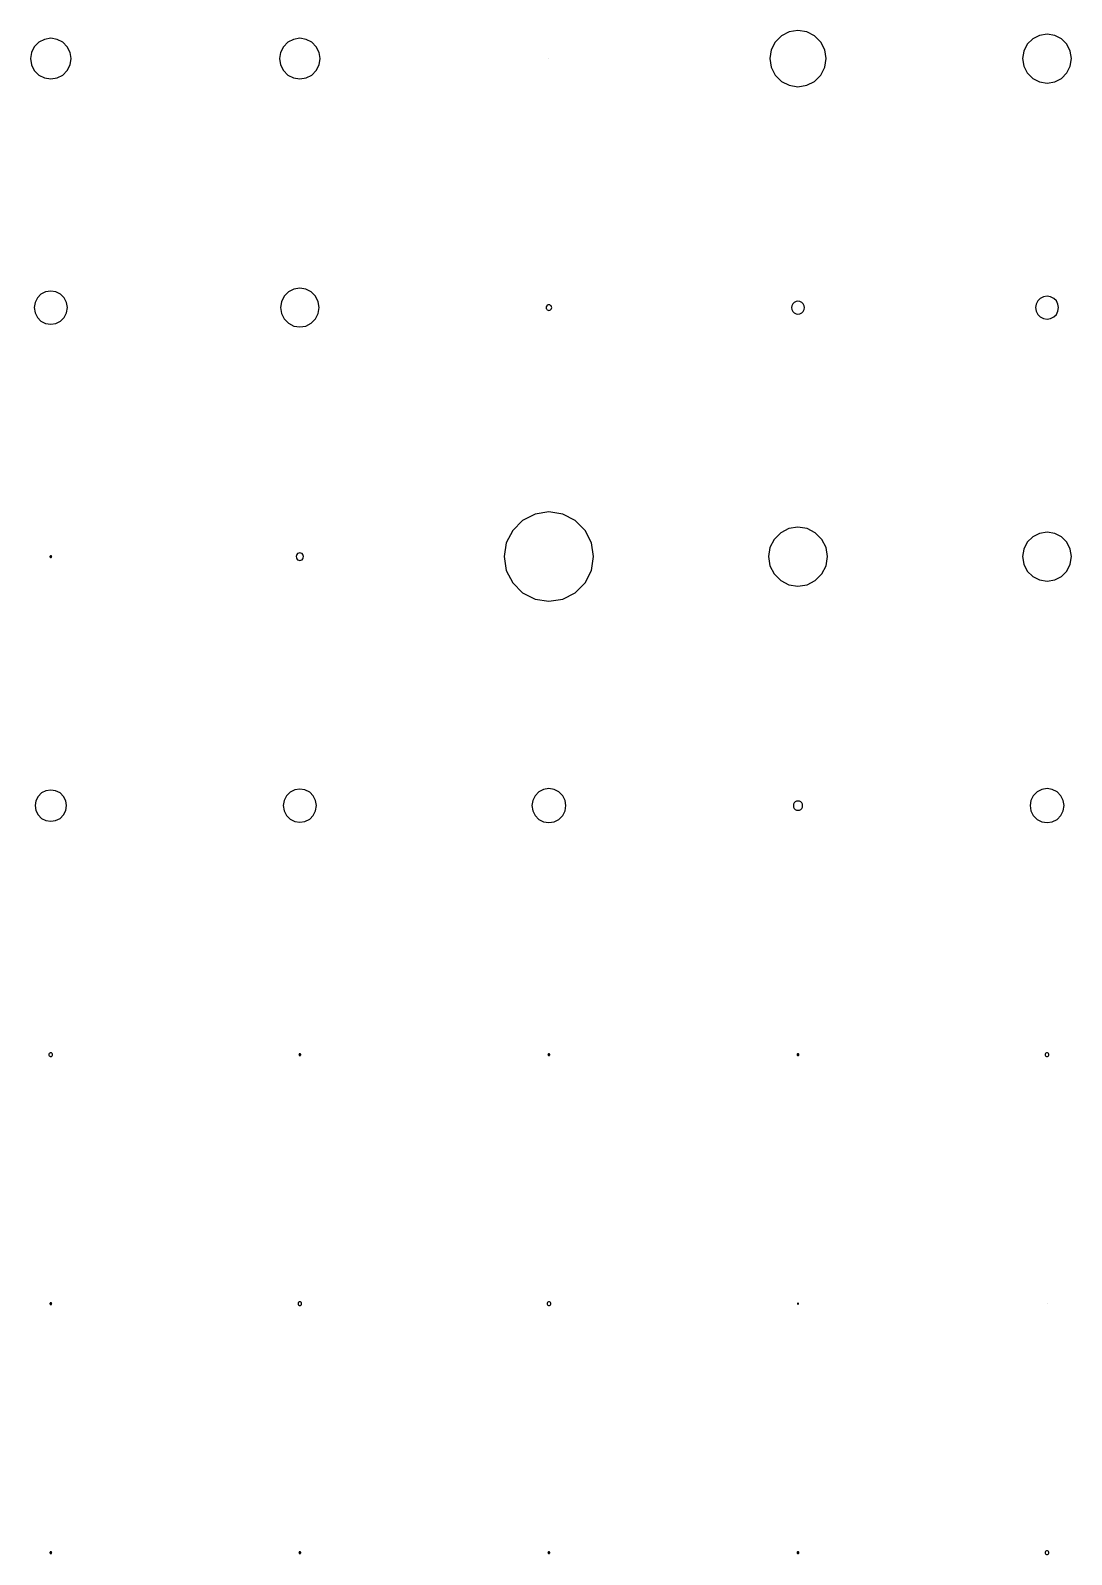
# Model space of a CAD drawing. Header units: metres. Extents: x -318 to 327, y -235 to 244.
# Drawn here: x -150.5 to -75.2, y -231.1 to -121 of the extents above; entities that cross this region are included whole.
import ezdxf

# ---------------------------------------------------------------- set-up
doc = ezdxf.new("R2010")
doc.units = ezdxf.units.M

msp = doc.modelspace()

# ---------------------------------------------------------------- linework, layer by layer
for p, q in [((-95.63, -121.07, -415.69), (-96.2, -121.35, -415.69)), ((-95, -120.97, -415.69), (-95.63, -121.07, -415.69)), ((-94.37, -121.07, -415.69), (-95, -120.97, -415.69)), ((-93.8, -121.35, -415.69), (-94.37, -121.07, -415.69)), ((-150.19, -122.14, -415.69), (-150.39, -122.55, -415.69)), ((-149.86, -121.81, -415.69), (-150.19, -122.14, -415.69)), ((-149.45, -121.61, -415.69), (-149.86, -121.81, -415.69)), ((-149, -121.53, -415.69), (-149.45, -121.61, -415.69)), ((-148.55, -121.61, -415.69), (-149, -121.53, -415.69)), ((-148.14, -121.81, -415.69), (-148.55, -121.61, -415.69)), ((-147.81, -122.14, -415.69), (-148.14, -121.81, -415.69)), ((-147.61, -122.55, -415.69), (-147.81, -122.14, -415.69)), ((-132.19, -122.14, -415.69), (-132.39, -122.55, -415.69)), ((-131.86, -121.81, -415.69), (-132.19, -122.14, -415.69)), ((-131.45, -121.61, -415.69), (-131.86, -121.81, -415.69)), ((-131, -121.53, -415.69), (-131.45, -121.61, -415.69)), ((-130.55, -121.61, -415.69), (-131, -121.53, -415.69)), ((-130.14, -121.81, -415.69), (-130.55, -121.61, -415.69)), ((-129.81, -122.14, -415.69), (-130.14, -121.81, -415.69)), ((-129.61, -122.55, -415.69), (-129.81, -122.14, -415.69)), ((-96.65, -121.8, -415.69), (-96.93, -122.37, -415.69)), ((-96.2, -121.35, -415.69), (-96.65, -121.8, -415.69)), ((-93.35, -121.8, -415.69), (-93.8, -121.35, -415.69)), ((-93.07, -122.37, -415.69), (-93.35, -121.8, -415.69)), ((-78.43, -121.96, -415.69), (-78.68, -122.45, -415.69)), ((-78.04, -121.57, -415.69), (-78.43, -121.96, -415.69)), ((-77.55, -121.32, -415.69), (-78.04, -121.57, -415.69)), ((-77, -121.23, -415.69), (-77.55, -121.32, -415.69)), ((-76.45, -121.32, -415.69), (-77, -121.23, -415.69)), ((-75.96, -121.57, -415.69), (-76.45, -121.32, -415.69)), ((-75.57, -121.96, -415.69), (-75.96, -121.57, -415.69)), ((-75.32, -122.45, -415.69), (-75.57, -121.96, -415.69)), ((-150.39, -122.55, -415.69), (-150.47, -123, -415.69)), ((-150.47, -123, -415.69), (-150.39, -123.45, -415.69)), ((-147.53, -123, -415.69), (-147.61, -122.55, -415.69)), ((-147.61, -123.45, -415.69), (-147.53, -123, -415.69)), ((-132.39, -122.55, -415.69), (-132.47, -123, -415.69)), ((-132.47, -123, -415.69), (-132.39, -123.45, -415.69)), ((-129.53, -123, -415.69), (-129.61, -122.55, -415.69)), ((-129.61, -123.45, -415.69), (-129.53, -123, -415.69)), ((-113, -123, -415.69), (-113, -123, -415.69)), ((-113, -123, -415.69), (-113, -123, -415.69)), ((-113, -123, -415.69), (-113, -123, -415.69)), ((-113, -123, -415.69), (-113, -123, -415.69)), ((-113, -123, -415.69), (-113, -123, -415.69)), ((-113, -123, -415.69), (-113, -123, -415.69)), ((-113, -123, -415.69), (-113, -123, -415.69)), ((-113, -123, -415.69), (-113, -123, -415.69)), ((-113, -123, -415.69), (-113, -123, -415.69)), ((-113, -123, -415.69), (-113, -123, -415.69)), ((-113, -123, -415.69), (-113, -123, -415.69)), ((-113, -123, -415.69), (-113, -123, -415.69)), ((-113, -123, -415.69), (-113, -123, -415.69)), ((-113, -123, -415.69), (-113, -123, -415.69)), ((-113, -123, -415.69), (-113, -123, -415.69)), ((-113, -123, -415.69), (-113, -123, -415.69)), ((-113, -123, -415.69), (-113, -123, -415.69)), ((-113, -123, -415.69), (-113, -123, -415.69)), ((-113, -123, -415.69), (-113, -123, -415.69)), ((-113, -123, -415.69), (-113, -123, -415.69)), ((-96.93, -122.37, -415.69), (-97.03, -123, -415.69)), ((-97.03, -123, -415.69), (-96.93, -123.63, -415.69)), ((-92.97, -123, -415.69), (-93.07, -122.37, -415.69)), ((-93.07, -123.63, -415.69), (-92.97, -123, -415.69)), ((-78.68, -122.45, -415.69), (-78.77, -123, -415.69)), ((-78.77, -123, -415.69), (-78.68, -123.55, -415.69)), ((-75.23, -123, -415.69), (-75.32, -122.45, -415.69)), ((-75.32, -123.55, -415.69), (-75.23, -123, -415.69)), ((-150.39, -123.45, -415.69), (-150.19, -123.86, -415.69)), ((-150.19, -123.86, -415.69), (-149.86, -124.19, -415.69)), ((-149.86, -124.19, -415.69), (-149.45, -124.39, -415.69)), ((-149.45, -124.39, -415.69), (-149, -124.47, -415.69)), ((-149, -124.47, -415.69), (-148.55, -124.39, -415.69)), ((-148.55, -124.39, -415.69), (-148.14, -124.19, -415.69)), ((-148.14, -124.19, -415.69), (-147.81, -123.86, -415.69)), ((-147.81, -123.86, -415.69), (-147.61, -123.45, -415.69)), ((-132.39, -123.45, -415.69), (-132.19, -123.86, -415.69)), ((-132.19, -123.86, -415.69), (-131.86, -124.19, -415.69)), ((-131.86, -124.19, -415.69), (-131.45, -124.39, -415.69)), ((-131.45, -124.39, -415.69), (-131, -124.47, -415.69)), ((-131, -124.47, -415.69), (-130.55, -124.39, -415.69)), ((-130.55, -124.39, -415.69), (-130.14, -124.19, -415.69)), ((-130.14, -124.19, -415.69), (-129.81, -123.86, -415.69)), ((-129.81, -123.86, -415.69), (-129.61, -123.45, -415.69)), ((-96.93, -123.63, -415.69), (-96.65, -124.2, -415.69)), ((-96.65, -124.2, -415.69), (-96.2, -124.65, -415.69)), ((-93.8, -124.65, -415.69), (-93.35, -124.2, -415.69)), ((-93.35, -124.2, -415.69), (-93.07, -123.63, -415.69)), ((-78.68, -123.55, -415.69), (-78.43, -124.04, -415.69)), ((-78.43, -124.04, -415.69), (-78.04, -124.43, -415.69)), ((-78.04, -124.43, -415.69), (-77.55, -124.68, -415.69)), ((-76.45, -124.68, -415.69), (-75.96, -124.43, -415.69)), ((-75.96, -124.43, -415.69), (-75.57, -124.04, -415.69)), ((-75.57, -124.04, -415.69), (-75.32, -123.55, -415.69)), ((-96.2, -124.65, -415.69), (-95.63, -124.93, -415.69)), ((-95.63, -124.93, -415.69), (-95, -125.03, -415.69)), ((-95, -125.03, -415.69), (-94.37, -124.93, -415.69)), ((-94.37, -124.93, -415.69), (-93.8, -124.65, -415.69)), ((-77.55, -124.68, -415.69), (-77, -124.77, -415.69)), ((-77, -124.77, -415.69), (-76.45, -124.68, -415.69)), ((-149.37, -139.86, -415.69), (-149.71, -140.03, -415.69)), ((-149, -139.8, -415.69), (-149.37, -139.86, -415.69)), ((-148.63, -139.86, -415.69), (-149, -139.8, -415.69)), ((-148.29, -140.03, -415.69), (-148.63, -139.86, -415.69)), ((-131.82, -139.87, -415.69), (-132.13, -140.18, -415.69)), ((-131.43, -139.67, -415.69), (-131.82, -139.87, -415.69)), ((-131, -139.6, -415.69), (-131.43, -139.67, -415.69)), ((-130.57, -139.67, -415.69), (-131, -139.6, -415.69)), ((-130.18, -139.87, -415.69), (-130.57, -139.67, -415.69)), ((-129.87, -140.18, -415.69), (-130.18, -139.87, -415.69)), ((-150.14, -140.63, -415.69), (-150.2, -141, -415.69)), ((-150.2, -141, -415.69), (-150.14, -141.37, -415.69)), ((-149.97, -140.29, -415.69), (-150.14, -140.63, -415.69)), ((-149.71, -140.03, -415.69), (-149.97, -140.29, -415.69)), ((-148.03, -140.29, -415.69), (-148.29, -140.03, -415.69)), ((-147.86, -140.63, -415.69), (-148.03, -140.29, -415.69)), ((-147.8, -141, -415.69), (-147.86, -140.63, -415.69)), ((-147.86, -141.37, -415.69), (-147.8, -141, -415.69)), ((-132.33, -140.57, -415.69), (-132.4, -141, -415.69)), ((-132.4, -141, -415.69), (-132.33, -141.43, -415.69)), ((-132.13, -140.18, -415.69), (-132.33, -140.57, -415.69)), ((-129.67, -140.57, -415.69), (-129.87, -140.18, -415.69)), ((-129.6, -141, -415.69), (-129.67, -140.57, -415.69)), ((-129.67, -141.43, -415.69), (-129.6, -141, -415.69)), ((-113.19, -140.94, -415.69), (-113.2, -141, -415.69)), ((-113.2, -141, -415.69), (-113.19, -141.06, -415.69)), ((-113.16, -140.88, -415.69), (-113.19, -140.94, -415.69)), ((-113.12, -140.84, -415.69), (-113.16, -140.88, -415.69)), ((-113.06, -140.81, -415.69), (-113.12, -140.84, -415.69)), ((-113, -140.8, -415.69), (-113.06, -140.81, -415.69)), ((-112.94, -140.81, -415.69), (-113, -140.8, -415.69)), ((-112.88, -140.84, -415.69), (-112.94, -140.81, -415.69)), ((-112.84, -140.88, -415.69), (-112.88, -140.84, -415.69)), ((-112.81, -140.94, -415.69), (-112.84, -140.88, -415.69)), ((-112.8, -141, -415.69), (-112.81, -140.94, -415.69)), ((-112.81, -141.06, -415.69), (-112.8, -141, -415.69)), ((-95.44, -140.86, -415.69), (-95.47, -141, -415.69)), ((-95.47, -141, -415.69), (-95.44, -141.14, -415.69)), ((-95.38, -140.73, -415.69), (-95.44, -140.86, -415.69)), ((-95.27, -140.62, -415.69), (-95.38, -140.73, -415.69)), ((-95.14, -140.56, -415.69), (-95.27, -140.62, -415.69)), ((-95, -140.53, -415.69), (-95.14, -140.56, -415.69)), ((-94.86, -140.56, -415.69), (-95, -140.53, -415.69)), ((-94.73, -140.62, -415.69), (-94.86, -140.56, -415.69)), ((-94.62, -140.73, -415.69), (-94.73, -140.62, -415.69)), ((-94.56, -140.86, -415.69), (-94.62, -140.73, -415.69)), ((-94.53, -141, -415.69), (-94.56, -140.86, -415.69)), ((-94.56, -141.14, -415.69), (-94.53, -141, -415.69)), ((-77.79, -140.74, -415.69), (-77.83, -141, -415.69)), ((-77.83, -141, -415.69), (-77.79, -141.26, -415.69)), ((-77.67, -140.51, -415.69), (-77.79, -140.74, -415.69)), ((-77.49, -140.33, -415.69), (-77.67, -140.51, -415.69)), ((-77.26, -140.21, -415.69), (-77.49, -140.33, -415.69)), ((-77, -140.17, -415.69), (-77.26, -140.21, -415.69)), ((-76.74, -140.21, -415.69), (-77, -140.17, -415.69)), ((-76.51, -140.33, -415.69), (-76.74, -140.21, -415.69)), ((-76.33, -140.51, -415.69), (-76.51, -140.33, -415.69)), ((-76.21, -140.74, -415.69), (-76.33, -140.51, -415.69)), ((-76.17, -141, -415.69), (-76.21, -140.74, -415.69)), ((-76.21, -141.26, -415.69), (-76.17, -141, -415.69)), ((-150.14, -141.37, -415.69), (-149.97, -141.71, -415.69)), ((-149.97, -141.71, -415.69), (-149.71, -141.97, -415.69)), ((-149.71, -141.97, -415.69), (-149.37, -142.14, -415.69)), ((-148.63, -142.14, -415.69), (-148.29, -141.97, -415.69)), ((-148.29, -141.97, -415.69), (-148.03, -141.71, -415.69)), ((-148.03, -141.71, -415.69), (-147.86, -141.37, -415.69)), ((-132.33, -141.43, -415.69), (-132.13, -141.82, -415.69)), ((-132.13, -141.82, -415.69), (-131.82, -142.13, -415.69)), ((-130.18, -142.13, -415.69), (-129.87, -141.82, -415.69)), ((-129.87, -141.82, -415.69), (-129.67, -141.43, -415.69)), ((-113.19, -141.06, -415.69), (-113.16, -141.12, -415.69)), ((-113.16, -141.12, -415.69), (-113.12, -141.16, -415.69)), ((-113.12, -141.16, -415.69), (-113.06, -141.19, -415.69)), ((-113.06, -141.19, -415.69), (-113, -141.2, -415.69)), ((-113, -141.2, -415.69), (-112.94, -141.19, -415.69)), ((-112.94, -141.19, -415.69), (-112.88, -141.16, -415.69)), ((-112.88, -141.16, -415.69), (-112.84, -141.12, -415.69)), ((-112.84, -141.12, -415.69), (-112.81, -141.06, -415.69)), ((-95.44, -141.14, -415.69), (-95.38, -141.27, -415.69)), ((-95.38, -141.27, -415.69), (-95.27, -141.38, -415.69)), ((-95.27, -141.38, -415.69), (-95.14, -141.44, -415.69)), ((-95.14, -141.44, -415.69), (-95, -141.47, -415.69)), ((-95, -141.47, -415.69), (-94.86, -141.44, -415.69)), ((-94.86, -141.44, -415.69), (-94.73, -141.38, -415.69)), ((-94.73, -141.38, -415.69), (-94.62, -141.27, -415.69)), ((-94.62, -141.27, -415.69), (-94.56, -141.14, -415.69)), ((-77.79, -141.26, -415.69), (-77.67, -141.49, -415.69)), ((-77.67, -141.49, -415.69), (-77.49, -141.67, -415.69)), ((-77.49, -141.67, -415.69), (-77.26, -141.79, -415.69)), ((-77.26, -141.79, -415.69), (-77, -141.83, -415.69)), ((-77, -141.83, -415.69), (-76.74, -141.79, -415.69)), ((-76.74, -141.79, -415.69), (-76.51, -141.67, -415.69)), ((-76.51, -141.67, -415.69), (-76.33, -141.49, -415.69)), ((-76.33, -141.49, -415.69), (-76.21, -141.26, -415.69)), ((-149.37, -142.14, -415.69), (-149, -142.2, -415.69)), ((-149, -142.2, -415.69), (-148.63, -142.14, -415.69)), ((-131.82, -142.13, -415.69), (-131.43, -142.33, -415.69)), ((-131.43, -142.33, -415.69), (-131, -142.4, -415.69)), ((-131, -142.4, -415.69), (-130.57, -142.33, -415.69)), ((-130.57, -142.33, -415.69), (-130.18, -142.13, -415.69)), ((-114.9, -156.38, -415.69), (-115.62, -157.1, -415.69)), ((-114, -155.92, -415.69), (-114.9, -156.38, -415.69)), ((-113, -155.77, -415.69), (-114, -155.92, -415.69)), ((-112, -155.92, -415.69), (-113, -155.77, -415.69)), ((-111.1, -156.38, -415.69), (-112, -155.92, -415.69)), ((-110.38, -157.1, -415.69), (-111.1, -156.38, -415.69)), ((-115.62, -157.1, -415.69), (-116.08, -158, -415.69)), ((-109.92, -158, -415.69), (-110.38, -157.1, -415.69)), ((-96.25, -157.27, -415.69), (-96.73, -157.75, -415.69)), ((-95.66, -156.97, -415.69), (-96.25, -157.27, -415.69)), ((-95, -156.87, -415.69), (-95.66, -156.97, -415.69)), ((-94.34, -156.97, -415.69), (-95, -156.87, -415.69)), ((-93.75, -157.27, -415.69), (-94.34, -156.97, -415.69)), ((-93.27, -157.75, -415.69), (-93.75, -157.27, -415.69)), ((-77.55, -157.32, -415.69), (-78.04, -157.57, -415.69)), ((-77, -157.23, -415.69), (-77.55, -157.32, -415.69)), ((-76.45, -157.32, -415.69), (-77, -157.23, -415.69)), ((-75.96, -157.57, -415.69), (-76.45, -157.32, -415.69)), ((-116.08, -158, -415.69), (-116.23, -159, -415.69)), ((-109.77, -159, -415.69), (-109.92, -158, -415.69)), ((-97.03, -158.34, -415.69), (-97.13, -159, -415.69)), ((-96.73, -157.75, -415.69), (-97.03, -158.34, -415.69)), ((-92.97, -158.34, -415.69), (-93.27, -157.75, -415.69)), ((-92.87, -159, -415.69), (-92.97, -158.34, -415.69)), ((-78.68, -158.45, -415.69), (-78.77, -159, -415.69)), ((-78.43, -157.96, -415.69), (-78.68, -158.45, -415.69)), ((-78.04, -157.57, -415.69), (-78.43, -157.96, -415.69)), ((-75.57, -157.96, -415.69), (-75.96, -157.57, -415.69)), ((-75.32, -158.45, -415.69), (-75.57, -157.96, -415.69)), ((-75.23, -159, -415.69), (-75.32, -158.45, -415.69)), ((-149.06, -158.98, -415.69), (-149.07, -159, -415.69)), ((-149.07, -159, -415.69), (-149.06, -159.02, -415.69)), ((-149.05, -158.96, -415.69), (-149.06, -158.98, -415.69)), ((-149.06, -159.02, -415.69), (-149.05, -159.04, -415.69)), ((-149.04, -158.95, -415.69), (-149.05, -158.96, -415.69)), ((-149.05, -159.04, -415.69), (-149.04, -159.05, -415.69)), ((-149.02, -158.94, -415.69), (-149.04, -158.95, -415.69)), ((-149.04, -159.05, -415.69), (-149.02, -159.06, -415.69)), ((-149, -158.93, -415.69), (-149.02, -158.94, -415.69)), ((-149.02, -159.06, -415.69), (-149, -159.07, -415.69)), ((-148.98, -158.94, -415.69), (-149, -158.93, -415.69)), ((-149, -159.07, -415.69), (-148.98, -159.06, -415.69)), ((-148.96, -158.95, -415.69), (-148.98, -158.94, -415.69)), ((-148.98, -159.06, -415.69), (-148.96, -159.05, -415.69)), ((-148.95, -158.96, -415.69), (-148.96, -158.95, -415.69)), ((-148.96, -159.05, -415.69), (-148.95, -159.04, -415.69)), ((-148.94, -158.98, -415.69), (-148.95, -158.96, -415.69)), ((-148.95, -159.04, -415.69), (-148.94, -159.02, -415.69)), ((-148.93, -159, -415.69), (-148.94, -158.98, -415.69)), ((-148.94, -159.02, -415.69), (-148.93, -159, -415.69)), ((-131.25, -158.92, -415.69), (-131.27, -159, -415.69)), ((-131.27, -159, -415.69), (-131.25, -159.08, -415.69)), ((-131.22, -158.84, -415.69), (-131.25, -158.92, -415.69)), ((-131.25, -159.08, -415.69), (-131.22, -159.16, -415.69)), ((-131.16, -158.78, -415.69), (-131.22, -158.84, -415.69)), ((-131.22, -159.16, -415.69), (-131.16, -159.22, -415.69)), ((-131.08, -158.75, -415.69), (-131.16, -158.78, -415.69)), ((-131.16, -159.22, -415.69), (-131.08, -159.25, -415.69)), ((-131, -158.73, -415.69), (-131.08, -158.75, -415.69)), ((-131.08, -159.25, -415.69), (-131, -159.27, -415.69)), ((-130.92, -158.75, -415.69), (-131, -158.73, -415.69)), ((-131, -159.27, -415.69), (-130.92, -159.25, -415.69)), ((-130.84, -158.78, -415.69), (-130.92, -158.75, -415.69)), ((-130.92, -159.25, -415.69), (-130.84, -159.22, -415.69)), ((-130.78, -158.84, -415.69), (-130.84, -158.78, -415.69)), ((-130.84, -159.22, -415.69), (-130.78, -159.16, -415.69)), ((-130.75, -158.92, -415.69), (-130.78, -158.84, -415.69)), ((-130.78, -159.16, -415.69), (-130.75, -159.08, -415.69)), ((-130.73, -159, -415.69), (-130.75, -158.92, -415.69)), ((-130.75, -159.08, -415.69), (-130.73, -159, -415.69)), ((-116.23, -159, -415.69), (-116.08, -160, -415.69)), ((-109.92, -160, -415.69), (-109.77, -159, -415.69)), ((-97.13, -159, -415.69), (-97.03, -159.66, -415.69)), ((-97.03, -159.66, -415.69), (-96.73, -160.25, -415.69)), ((-93.27, -160.25, -415.69), (-92.97, -159.66, -415.69)), ((-92.97, -159.66, -415.69), (-92.87, -159, -415.69)), ((-78.77, -159, -415.69), (-78.68, -159.55, -415.69)), ((-78.68, -159.55, -415.69), (-78.43, -160.04, -415.69)), ((-75.57, -160.04, -415.69), (-75.32, -159.55, -415.69)), ((-75.32, -159.55, -415.69), (-75.23, -159, -415.69)), ((-116.08, -160, -415.69), (-115.62, -160.9, -415.69)), ((-110.38, -160.9, -415.69), (-109.92, -160, -415.69)), ((-96.73, -160.25, -415.69), (-96.25, -160.73, -415.69)), ((-96.25, -160.73, -415.69), (-95.66, -161.03, -415.69)), ((-94.34, -161.03, -415.69), (-93.75, -160.73, -415.69)), ((-93.75, -160.73, -415.69), (-93.27, -160.25, -415.69)), ((-78.43, -160.04, -415.69), (-78.04, -160.43, -415.69)), ((-78.04, -160.43, -415.69), (-77.55, -160.68, -415.69)), ((-77.55, -160.68, -415.69), (-77, -160.77, -415.69)), ((-77, -160.77, -415.69), (-76.45, -160.68, -415.69)), ((-76.45, -160.68, -415.69), (-75.96, -160.43, -415.69)), ((-75.96, -160.43, -415.69), (-75.57, -160.04, -415.69)), ((-115.62, -160.9, -415.69), (-114.9, -161.62, -415.69)), ((-114.9, -161.62, -415.69), (-114, -162.08, -415.69)), ((-112, -162.08, -415.69), (-111.1, -161.62, -415.69)), ((-111.1, -161.62, -415.69), (-110.38, -160.9, -415.69)), ((-95.66, -161.03, -415.69), (-95, -161.13, -415.69)), ((-95, -161.13, -415.69), (-94.34, -161.03, -415.69)), ((-114, -162.08, -415.69), (-113, -162.23, -415.69)), ((-113, -162.23, -415.69), (-112, -162.08, -415.69)), ((-149.67, -176.08, -415.69), (-149.92, -176.33, -415.69)), ((-149.35, -175.92, -415.69), (-149.67, -176.08, -415.69)), ((-149, -175.87, -415.69), (-149.35, -175.92, -415.69)), ((-148.65, -175.92, -415.69), (-149, -175.87, -415.69)), ((-148.33, -176.08, -415.69), (-148.65, -175.92, -415.69)), ((-148.08, -176.33, -415.69), (-148.33, -176.08, -415.69)), ((-131.71, -176.03, -415.69), (-131.97, -176.29, -415.69)), ((-131.37, -175.86, -415.69), (-131.71, -176.03, -415.69)), ((-131, -175.8, -415.69), (-131.37, -175.86, -415.69)), ((-130.63, -175.86, -415.69), (-131, -175.8, -415.69)), ((-130.29, -176.03, -415.69), (-130.63, -175.86, -415.69)), ((-130.03, -176.29, -415.69), (-130.29, -176.03, -415.69)), ((-113.72, -176, -415.69), (-114, -176.28, -415.69)), ((-113.38, -175.83, -415.69), (-113.72, -176, -415.69)), ((-113, -175.77, -415.69), (-113.38, -175.83, -415.69)), ((-112.62, -175.83, -415.69), (-113, -175.77, -415.69)), ((-112.28, -176, -415.69), (-112.62, -175.83, -415.69)), ((-112, -176.28, -415.69), (-112.28, -176, -415.69)), ((-77.72, -176, -415.69), (-78, -176.28, -415.69)), ((-77.38, -175.83, -415.69), (-77.72, -176, -415.69)), ((-77, -175.77, -415.69), (-77.38, -175.83, -415.69)), ((-76.62, -175.83, -415.69), (-77, -175.77, -415.69)), ((-76.28, -176, -415.69), (-76.62, -175.83, -415.69)), ((-76, -176.28, -415.69), (-76.28, -176, -415.69)), ((-150.08, -176.65, -415.69), (-150.13, -177, -415.69)), ((-150.13, -177, -415.69), (-150.08, -177.35, -415.69)), ((-149.92, -176.33, -415.69), (-150.08, -176.65, -415.69)), ((-150.08, -177.35, -415.69), (-149.92, -177.67, -415.69)), ((-147.92, -176.65, -415.69), (-148.08, -176.33, -415.69)), ((-148.08, -177.67, -415.69), (-147.92, -177.35, -415.69)), ((-147.87, -177, -415.69), (-147.92, -176.65, -415.69)), ((-147.92, -177.35, -415.69), (-147.87, -177, -415.69)), ((-132.14, -176.63, -415.69), (-132.2, -177, -415.69)), ((-132.2, -177, -415.69), (-132.14, -177.37, -415.69)), ((-131.97, -176.29, -415.69), (-132.14, -176.63, -415.69)), ((-129.86, -176.63, -415.69), (-130.03, -176.29, -415.69)), ((-129.8, -177, -415.69), (-129.86, -176.63, -415.69)), ((-129.86, -177.37, -415.69), (-129.8, -177, -415.69)), ((-114.17, -176.62, -415.69), (-114.23, -177, -415.69)), ((-114.23, -177, -415.69), (-114.17, -177.38, -415.69)), ((-114, -176.28, -415.69), (-114.17, -176.62, -415.69)), ((-111.83, -176.62, -415.69), (-112, -176.28, -415.69)), ((-111.77, -177, -415.69), (-111.83, -176.62, -415.69)), ((-111.83, -177.38, -415.69), (-111.77, -177, -415.69)), ((-95.32, -176.9, -415.69), (-95.33, -177, -415.69)), ((-95.33, -177, -415.69), (-95.32, -177.1, -415.69)), ((-95.27, -176.8, -415.69), (-95.32, -176.9, -415.69)), ((-95.32, -177.1, -415.69), (-95.27, -177.2, -415.69)), ((-95.2, -176.73, -415.69), (-95.27, -176.8, -415.69)), ((-95.27, -177.2, -415.69), (-95.2, -177.27, -415.69)), ((-95.1, -176.68, -415.69), (-95.2, -176.73, -415.69)), ((-95.2, -177.27, -415.69), (-95.1, -177.32, -415.69)), ((-95, -176.67, -415.69), (-95.1, -176.68, -415.69)), ((-95.1, -177.32, -415.69), (-95, -177.33, -415.69)), ((-94.9, -176.68, -415.69), (-95, -176.67, -415.69)), ((-95, -177.33, -415.69), (-94.9, -177.32, -415.69)), ((-94.8, -176.73, -415.69), (-94.9, -176.68, -415.69)), ((-94.9, -177.32, -415.69), (-94.8, -177.27, -415.69)), ((-94.73, -176.8, -415.69), (-94.8, -176.73, -415.69)), ((-94.8, -177.27, -415.69), (-94.73, -177.2, -415.69)), ((-94.68, -176.9, -415.69), (-94.73, -176.8, -415.69)), ((-94.73, -177.2, -415.69), (-94.68, -177.1, -415.69)), ((-94.67, -177, -415.69), (-94.68, -176.9, -415.69)), ((-94.68, -177.1, -415.69), (-94.67, -177, -415.69)), ((-78.17, -176.62, -415.69), (-78.23, -177, -415.69)), ((-78.23, -177, -415.69), (-78.17, -177.38, -415.69)), ((-78, -176.28, -415.69), (-78.17, -176.62, -415.69)), ((-75.83, -176.62, -415.69), (-76, -176.28, -415.69)), ((-75.77, -177, -415.69), (-75.83, -176.62, -415.69)), ((-75.83, -177.38, -415.69), (-75.77, -177, -415.69)), ((-149.92, -177.67, -415.69), (-149.67, -177.92, -415.69)), ((-149.67, -177.92, -415.69), (-149.35, -178.08, -415.69)), ((-149.35, -178.08, -415.69), (-149, -178.13, -415.69)), ((-149, -178.13, -415.69), (-148.65, -178.08, -415.69)), ((-148.65, -178.08, -415.69), (-148.33, -177.92, -415.69)), ((-148.33, -177.92, -415.69), (-148.08, -177.67, -415.69)), ((-132.14, -177.37, -415.69), (-131.97, -177.71, -415.69)), ((-131.97, -177.71, -415.69), (-131.71, -177.97, -415.69)), ((-131.71, -177.97, -415.69), (-131.37, -178.14, -415.69)), ((-131.37, -178.14, -415.69), (-131, -178.2, -415.69)), ((-131, -178.2, -415.69), (-130.63, -178.14, -415.69)), ((-130.63, -178.14, -415.69), (-130.29, -177.97, -415.69)), ((-130.29, -177.97, -415.69), (-130.03, -177.71, -415.69)), ((-130.03, -177.71, -415.69), (-129.86, -177.37, -415.69)), ((-114.17, -177.38, -415.69), (-114, -177.72, -415.69)), ((-114, -177.72, -415.69), (-113.72, -178, -415.69)), ((-113.72, -178, -415.69), (-113.38, -178.17, -415.69)), ((-113.38, -178.17, -415.69), (-113, -178.23, -415.69)), ((-113, -178.23, -415.69), (-112.62, -178.17, -415.69)), ((-112.62, -178.17, -415.69), (-112.28, -178, -415.69)), ((-112.28, -178, -415.69), (-112, -177.72, -415.69)), ((-112, -177.72, -415.69), (-111.83, -177.38, -415.69)), ((-78.17, -177.38, -415.69), (-78, -177.72, -415.69)), ((-78, -177.72, -415.69), (-77.72, -178, -415.69)), ((-77.72, -178, -415.69), (-77.38, -178.17, -415.69)), ((-77.38, -178.17, -415.69), (-77, -178.23, -415.69)), ((-77, -178.23, -415.69), (-76.62, -178.17, -415.69)), ((-76.62, -178.17, -415.69), (-76.28, -178, -415.69)), ((-76.28, -178, -415.69), (-76, -177.72, -415.69)), ((-76, -177.72, -415.69), (-75.83, -177.38, -415.69)), ((-149.11, -194.92, -415.69), (-149.13, -194.96, -415.69)), ((-149.13, -194.96, -415.69), (-149.13, -195, -415.69)), ((-149.08, -194.89, -415.69), (-149.11, -194.92, -415.69)), ((-149.04, -194.87, -415.69), (-149.08, -194.89, -415.69)), ((-149, -194.87, -415.69), (-149.04, -194.87, -415.69)), ((-148.96, -194.87, -415.69), (-149, -194.87, -415.69)), ((-148.92, -194.89, -415.69), (-148.96, -194.87, -415.69)), ((-148.89, -194.92, -415.69), (-148.92, -194.89, -415.69)), ((-148.87, -194.96, -415.69), (-148.89, -194.92, -415.69)), ((-148.87, -195, -415.69), (-148.87, -194.96, -415.69)), ((-131.06, -194.98, -415.69), (-131.07, -195, -415.69)), ((-131.05, -194.96, -415.69), (-131.06, -194.98, -415.69)), ((-131.04, -194.95, -415.69), (-131.05, -194.96, -415.69)), ((-131.02, -194.94, -415.69), (-131.04, -194.95, -415.69)), ((-131, -194.93, -415.69), (-131.02, -194.94, -415.69)), ((-130.98, -194.94, -415.69), (-131, -194.93, -415.69)), ((-130.96, -194.95, -415.69), (-130.98, -194.94, -415.69)), ((-130.95, -194.96, -415.69), (-130.96, -194.95, -415.69)), ((-130.94, -194.98, -415.69), (-130.95, -194.96, -415.69)), ((-130.93, -195, -415.69), (-130.94, -194.98, -415.69)), ((-113.06, -194.98, -415.69), (-113.07, -195, -415.69)), ((-113.05, -194.96, -415.69), (-113.06, -194.98, -415.69)), ((-113.04, -194.95, -415.69), (-113.05, -194.96, -415.69)), ((-113.02, -194.94, -415.69), (-113.04, -194.95, -415.69)), ((-113, -194.93, -415.69), (-113.02, -194.94, -415.69)), ((-112.98, -194.94, -415.69), (-113, -194.93, -415.69)), ((-112.96, -194.95, -415.69), (-112.98, -194.94, -415.69)), ((-112.95, -194.96, -415.69), (-112.96, -194.95, -415.69)), ((-112.94, -194.98, -415.69), (-112.95, -194.96, -415.69)), ((-112.93, -195, -415.69), (-112.94, -194.98, -415.69)), ((-95.06, -194.98, -415.69), (-95.07, -195, -415.69)), ((-95.05, -194.96, -415.69), (-95.06, -194.98, -415.69)), ((-95.04, -194.95, -415.69), (-95.05, -194.96, -415.69)), ((-95.02, -194.94, -415.69), (-95.04, -194.95, -415.69)), ((-95, -194.93, -415.69), (-95.02, -194.94, -415.69)), ((-94.98, -194.94, -415.69), (-95, -194.93, -415.69)), ((-94.96, -194.95, -415.69), (-94.98, -194.94, -415.69)), ((-94.95, -194.96, -415.69), (-94.96, -194.95, -415.69)), ((-94.94, -194.98, -415.69), (-94.95, -194.96, -415.69)), ((-94.93, -195, -415.69), (-94.94, -194.98, -415.69)), ((-77.11, -194.92, -415.69), (-77.13, -194.96, -415.69)), ((-77.13, -194.96, -415.69), (-77.13, -195, -415.69)), ((-77.08, -194.89, -415.69), (-77.11, -194.92, -415.69)), ((-77.04, -194.87, -415.69), (-77.08, -194.89, -415.69)), ((-77, -194.87, -415.69), (-77.04, -194.87, -415.69)), ((-76.96, -194.87, -415.69), (-77, -194.87, -415.69)), ((-76.92, -194.89, -415.69), (-76.96, -194.87, -415.69)), ((-76.89, -194.92, -415.69), (-76.92, -194.89, -415.69)), ((-76.87, -194.96, -415.69), (-76.89, -194.92, -415.69)), ((-76.87, -195, -415.69), (-76.87, -194.96, -415.69)), ((-149.13, -195, -415.69), (-149.13, -195.04, -415.69)), ((-149.13, -195.04, -415.69), (-149.11, -195.08, -415.69)), ((-149.11, -195.08, -415.69), (-149.08, -195.11, -415.69)), ((-149.08, -195.11, -415.69), (-149.04, -195.13, -415.69)), ((-149.04, -195.13, -415.69), (-149, -195.13, -415.69)), ((-149, -195.13, -415.69), (-148.96, -195.13, -415.69)), ((-148.96, -195.13, -415.69), (-148.92, -195.11, -415.69)), ((-148.92, -195.11, -415.69), (-148.89, -195.08, -415.69)), ((-148.89, -195.08, -415.69), (-148.87, -195.04, -415.69)), ((-148.87, -195.04, -415.69), (-148.87, -195, -415.69)), ((-131.07, -195, -415.69), (-131.06, -195.02, -415.69)), ((-131.06, -195.02, -415.69), (-131.05, -195.04, -415.69)), ((-131.05, -195.04, -415.69), (-131.04, -195.05, -415.69)), ((-131.04, -195.05, -415.69), (-131.02, -195.06, -415.69)), ((-131.02, -195.06, -415.69), (-131, -195.07, -415.69)), ((-131, -195.07, -415.69), (-130.98, -195.06, -415.69)), ((-130.98, -195.06, -415.69), (-130.96, -195.05, -415.69)), ((-130.96, -195.05, -415.69), (-130.95, -195.04, -415.69)), ((-130.95, -195.04, -415.69), (-130.94, -195.02, -415.69)), ((-130.94, -195.02, -415.69), (-130.93, -195, -415.69)), ((-113.07, -195, -415.69), (-113.06, -195.02, -415.69)), ((-113.06, -195.02, -415.69), (-113.05, -195.04, -415.69)), ((-113.05, -195.04, -415.69), (-113.04, -195.05, -415.69)), ((-113.04, -195.05, -415.69), (-113.02, -195.06, -415.69)), ((-113.02, -195.06, -415.69), (-113, -195.07, -415.69)), ((-113, -195.07, -415.69), (-112.98, -195.06, -415.69)), ((-112.98, -195.06, -415.69), (-112.96, -195.05, -415.69)), ((-112.96, -195.05, -415.69), (-112.95, -195.04, -415.69)), ((-112.95, -195.04, -415.69), (-112.94, -195.02, -415.69)), ((-112.94, -195.02, -415.69), (-112.93, -195, -415.69)), ((-95.07, -195, -415.69), (-95.06, -195.02, -415.69)), ((-95.06, -195.02, -415.69), (-95.05, -195.04, -415.69)), ((-95.05, -195.04, -415.69), (-95.04, -195.05, -415.69)), ((-95.04, -195.05, -415.69), (-95.02, -195.06, -415.69)), ((-95.02, -195.06, -415.69), (-95, -195.07, -415.69)), ((-95, -195.07, -415.69), (-94.98, -195.06, -415.69)), ((-94.98, -195.06, -415.69), (-94.96, -195.05, -415.69)), ((-94.96, -195.05, -415.69), (-94.95, -195.04, -415.69)), ((-94.95, -195.04, -415.69), (-94.94, -195.02, -415.69)), ((-94.94, -195.02, -415.69), (-94.93, -195, -415.69)), ((-77.13, -195, -415.69), (-77.13, -195.04, -415.69)), ((-77.13, -195.04, -415.69), (-77.11, -195.08, -415.69)), ((-77.11, -195.08, -415.69), (-77.08, -195.11, -415.69)), ((-77.08, -195.11, -415.69), (-77.04, -195.13, -415.69)), ((-77.04, -195.13, -415.69), (-77, -195.13, -415.69)), ((-77, -195.13, -415.69), (-76.96, -195.13, -415.69)), ((-76.96, -195.13, -415.69), (-76.92, -195.11, -415.69)), ((-76.92, -195.11, -415.69), (-76.89, -195.08, -415.69)), ((-76.89, -195.08, -415.69), (-76.87, -195.04, -415.69)), ((-76.87, -195.04, -415.69), (-76.87, -195, -415.69)), ((-149.06, -212.98, -415.69), (-149.07, -213, -415.69)), ((-149.07, -213, -415.69), (-149.06, -213.02, -415.69)), ((-149.05, -212.96, -415.69), (-149.06, -212.98, -415.69)), ((-149.06, -213.02, -415.69), (-149.05, -213.04, -415.69)), ((-149.04, -212.95, -415.69), (-149.05, -212.96, -415.69)), ((-149.05, -213.04, -415.69), (-149.04, -213.05, -415.69)), ((-149.02, -212.94, -415.69), (-149.04, -212.95, -415.69)), ((-149.04, -213.05, -415.69), (-149.02, -213.06, -415.69)), ((-149, -212.93, -415.69), (-149.02, -212.94, -415.69)), ((-149.02, -213.06, -415.69), (-149, -213.07, -415.69)), ((-148.98, -212.94, -415.69), (-149, -212.93, -415.69)), ((-149, -213.07, -415.69), (-148.98, -213.06, -415.69)), ((-148.96, -212.95, -415.69), (-148.98, -212.94, -415.69)), ((-148.98, -213.06, -415.69), (-148.96, -213.05, -415.69)), ((-148.95, -212.96, -415.69), (-148.96, -212.95, -415.69)), ((-148.96, -213.05, -415.69), (-148.95, -213.04, -415.69)), ((-148.94, -212.98, -415.69), (-148.95, -212.96, -415.69)), ((-148.95, -213.04, -415.69), (-148.94, -213.02, -415.69)), ((-148.93, -213, -415.69), (-148.94, -212.98, -415.69)), ((-148.94, -213.02, -415.69), (-148.93, -213, -415.69)), ((-131.11, -212.92, -415.69), (-131.13, -212.96, -415.69)), ((-131.13, -212.96, -415.69), (-131.13, -213, -415.69)), ((-131.13, -213, -415.69), (-131.13, -213.04, -415.69)), ((-131.13, -213.04, -415.69), (-131.11, -213.08, -415.69)), ((-131.08, -212.89, -415.69), (-131.11, -212.92, -415.69)), ((-131.11, -213.08, -415.69), (-131.08, -213.11, -415.69)), ((-131.04, -212.87, -415.69), (-131.08, -212.89, -415.69)), ((-131.08, -213.11, -415.69), (-131.04, -213.13, -415.69)), ((-131, -212.87, -415.69), (-131.04, -212.87, -415.69)), ((-131.04, -213.13, -415.69), (-131, -213.13, -415.69)), ((-130.96, -212.87, -415.69), (-131, -212.87, -415.69)), ((-131, -213.13, -415.69), (-130.96, -213.13, -415.69)), ((-130.92, -212.89, -415.69), (-130.96, -212.87, -415.69)), ((-130.96, -213.13, -415.69), (-130.92, -213.11, -415.69)), ((-130.89, -212.92, -415.69), (-130.92, -212.89, -415.69)), ((-130.92, -213.11, -415.69), (-130.89, -213.08, -415.69)), ((-130.87, -212.96, -415.69), (-130.89, -212.92, -415.69)), ((-130.89, -213.08, -415.69), (-130.87, -213.04, -415.69)), ((-130.87, -213, -415.69), (-130.87, -212.96, -415.69)), ((-130.87, -213.04, -415.69), (-130.87, -213, -415.69)), ((-113.11, -212.92, -415.69), (-113.13, -212.96, -415.69)), ((-113.13, -212.96, -415.69), (-113.13, -213, -415.69)), ((-113.13, -213, -415.69), (-113.13, -213.04, -415.69)), ((-113.13, -213.04, -415.69), (-113.11, -213.08, -415.69)), ((-113.08, -212.89, -415.69), (-113.11, -212.92, -415.69)), ((-113.11, -213.08, -415.69), (-113.08, -213.11, -415.69)), ((-113.04, -212.87, -415.69), (-113.08, -212.89, -415.69)), ((-113.08, -213.11, -415.69), (-113.04, -213.13, -415.69)), ((-113, -212.87, -415.69), (-113.04, -212.87, -415.69)), ((-113.04, -213.13, -415.69), (-113, -213.13, -415.69)), ((-112.96, -212.87, -415.69), (-113, -212.87, -415.69)), ((-113, -213.13, -415.69), (-112.96, -213.13, -415.69)), ((-112.92, -212.89, -415.69), (-112.96, -212.87, -415.69)), ((-112.96, -213.13, -415.69), (-112.92, -213.11, -415.69)), ((-112.89, -212.92, -415.69), (-112.92, -212.89, -415.69)), ((-112.92, -213.11, -415.69), (-112.89, -213.08, -415.69)), ((-112.87, -212.96, -415.69), (-112.89, -212.92, -415.69)), ((-112.89, -213.08, -415.69), (-112.87, -213.04, -415.69)), ((-112.87, -213, -415.69), (-112.87, -212.96, -415.69)), ((-112.87, -213.04, -415.69), (-112.87, -213, -415.69)), ((-95.02, -212.97, -415.69), (-95.03, -212.98, -415.69)), ((-95.03, -212.98, -415.69), (-95.03, -212.99, -415.69)), ((-95.03, -212.99, -415.69), (-95.03, -213, -415.69)), ((-95.03, -213, -415.69), (-95.03, -213.01, -415.69)), ((-95.03, -213.01, -415.69), (-95.03, -213.02, -415.69)), ((-95.03, -213.02, -415.69), (-95.02, -213.03, -415.69)), ((-95.01, -212.97, -415.69), (-95.02, -212.97, -415.69)), ((-95.02, -213.03, -415.69), (-95.01, -213.03, -415.69)), ((-95, -212.97, -415.69), (-95.01, -212.97, -415.69)), ((-95.01, -213.03, -415.69), (-95, -213.03, -415.69)), ((-94.99, -212.97, -415.69), (-95, -212.97, -415.69)), ((-95, -213.03, -415.69), (-94.99, -213.03, -415.69)), ((-94.98, -212.97, -415.69), (-94.99, -212.97, -415.69)), ((-94.99, -213.03, -415.69), (-94.98, -213.03, -415.69)), ((-94.97, -212.98, -415.69), (-94.98, -212.97, -415.69)), ((-94.98, -213.03, -415.69), (-94.97, -213.02, -415.69)), ((-94.97, -212.99, -415.69), (-94.97, -212.98, -415.69)), ((-94.97, -213, -415.69), (-94.97, -212.99, -415.69)), ((-94.97, -213.01, -415.69), (-94.97, -213, -415.69)), ((-94.97, -213.02, -415.69), (-94.97, -213.01, -415.69)), ((-77, -213, -415.69), (-77, -213, -415.69)), ((-77, -213, -415.69), (-77, -213, -415.69)), ((-77, -213, -415.69), (-77, -213, -415.69)), ((-77, -213, -415.69), (-77, -213, -415.69)), ((-77, -213, -415.69), (-77, -213, -415.69)), ((-77, -213, -415.69), (-77, -213, -415.69)), ((-77, -213, -415.69), (-77, -213, -415.69)), ((-77, -213, -415.69), (-77, -213, -415.69)), ((-77, -213, -415.69), (-77, -213, -415.69)), ((-77, -213, -415.69), (-77, -213, -415.69)), ((-77, -213, -415.69), (-77, -213, -415.69)), ((-77, -213, -415.69), (-77, -213, -415.69)), ((-77, -213, -415.69), (-77, -213, -415.69)), ((-77, -213, -415.69), (-77, -213, -415.69)), ((-77, -213, -415.69), (-77, -213, -415.69)), ((-77, -213, -415.69), (-77, -213, -415.69)), ((-77, -213, -415.69), (-77, -213, -415.69)), ((-77, -213, -415.69), (-77, -213, -415.69)), ((-77, -213, -415.69), (-77, -213, -415.69)), ((-77, -213, -415.69), (-77, -213, -415.69)), ((-149.06, -230.98, -415.69), (-149.07, -231, -415.69)), ((-149.07, -231, -415.69), (-149.06, -231.02, -415.69)), ((-149.05, -230.96, -415.69), (-149.06, -230.98, -415.69)), ((-149.06, -231.02, -415.69), (-149.05, -231.04, -415.69)), ((-149.04, -230.95, -415.69), (-149.05, -230.96, -415.69)), ((-149.05, -231.04, -415.69), (-149.04, -231.05, -415.69)), ((-149.02, -230.94, -415.69), (-149.04, -230.95, -415.69)), ((-149.04, -231.05, -415.69), (-149.02, -231.06, -415.69)), ((-149, -230.93, -415.69), (-149.02, -230.94, -415.69)), ((-149.02, -231.06, -415.69), (-149, -231.07, -415.69)), ((-148.98, -230.94, -415.69), (-149, -230.93, -415.69)), ((-149, -231.07, -415.69), (-148.98, -231.06, -415.69)), ((-148.96, -230.95, -415.69), (-148.98, -230.94, -415.69)), ((-148.98, -231.06, -415.69), (-148.96, -231.05, -415.69)), ((-148.95, -230.96, -415.69), (-148.96, -230.95, -415.69)), ((-148.96, -231.05, -415.69), (-148.95, -231.04, -415.69)), ((-148.94, -230.98, -415.69), (-148.95, -230.96, -415.69)), ((-148.95, -231.04, -415.69), (-148.94, -231.02, -415.69)), ((-148.93, -231, -415.69), (-148.94, -230.98, -415.69)), ((-148.94, -231.02, -415.69), (-148.93, -231, -415.69)), ((-131.06, -230.98, -415.69), (-131.07, -231, -415.69)), ((-131.07, -231, -415.69), (-131.06, -231.02, -415.69)), ((-131.05, -230.96, -415.69), (-131.06, -230.98, -415.69)), ((-131.06, -231.02, -415.69), (-131.05, -231.04, -415.69)), ((-131.04, -230.95, -415.69), (-131.05, -230.96, -415.69)), ((-131.05, -231.04, -415.69), (-131.04, -231.05, -415.69)), ((-131.02, -230.94, -415.69), (-131.04, -230.95, -415.69)), ((-131.04, -231.05, -415.69), (-131.02, -231.06, -415.69)), ((-131, -230.93, -415.69), (-131.02, -230.94, -415.69)), ((-131.02, -231.06, -415.69), (-131, -231.07, -415.69)), ((-130.98, -230.94, -415.69), (-131, -230.93, -415.69)), ((-131, -231.07, -415.69), (-130.98, -231.06, -415.69)), ((-130.96, -230.95, -415.69), (-130.98, -230.94, -415.69)), ((-130.98, -231.06, -415.69), (-130.96, -231.05, -415.69)), ((-130.95, -230.96, -415.69), (-130.96, -230.95, -415.69)), ((-130.96, -231.05, -415.69), (-130.95, -231.04, -415.69)), ((-130.94, -230.98, -415.69), (-130.95, -230.96, -415.69)), ((-130.95, -231.04, -415.69), (-130.94, -231.02, -415.69)), ((-130.93, -231, -415.69), (-130.94, -230.98, -415.69)), ((-130.94, -231.02, -415.69), (-130.93, -231, -415.69)), ((-113.06, -230.98, -415.69), (-113.07, -231, -415.69)), ((-113.07, -231, -415.69), (-113.06, -231.02, -415.69)), ((-113.05, -230.96, -415.69), (-113.06, -230.98, -415.69)), ((-113.06, -231.02, -415.69), (-113.05, -231.04, -415.69)), ((-113.04, -230.95, -415.69), (-113.05, -230.96, -415.69)), ((-113.05, -231.04, -415.69), (-113.04, -231.05, -415.69)), ((-113.02, -230.94, -415.69), (-113.04, -230.95, -415.69)), ((-113.04, -231.05, -415.69), (-113.02, -231.06, -415.69)), ((-113, -230.93, -415.69), (-113.02, -230.94, -415.69)), ((-113.02, -231.06, -415.69), (-113, -231.07, -415.69)), ((-112.98, -230.94, -415.69), (-113, -230.93, -415.69)), ((-113, -231.07, -415.69), (-112.98, -231.06, -415.69)), ((-112.96, -230.95, -415.69), (-112.98, -230.94, -415.69)), ((-112.98, -231.06, -415.69), (-112.96, -231.05, -415.69)), ((-112.95, -230.96, -415.69), (-112.96, -230.95, -415.69)), ((-112.96, -231.05, -415.69), (-112.95, -231.04, -415.69)), ((-112.94, -230.98, -415.69), (-112.95, -230.96, -415.69)), ((-112.95, -231.04, -415.69), (-112.94, -231.02, -415.69)), ((-112.93, -231, -415.69), (-112.94, -230.98, -415.69)), ((-112.94, -231.02, -415.69), (-112.93, -231, -415.69)), ((-95.06, -230.98, -415.69), (-95.07, -231, -415.69)), ((-95.07, -231, -415.69), (-95.06, -231.02, -415.69)), ((-95.05, -230.96, -415.69), (-95.06, -230.98, -415.69)), ((-95.06, -231.02, -415.69), (-95.05, -231.04, -415.69)), ((-95.04, -230.95, -415.69), (-95.05, -230.96, -415.69)), ((-95.05, -231.04, -415.69), (-95.04, -231.05, -415.69)), ((-95.02, -230.94, -415.69), (-95.04, -230.95, -415.69)), ((-95.04, -231.05, -415.69), (-95.02, -231.06, -415.69)), ((-95, -230.93, -415.69), (-95.02, -230.94, -415.69)), ((-95.02, -231.06, -415.69), (-95, -231.07, -415.69)), ((-94.98, -230.94, -415.69), (-95, -230.93, -415.69)), ((-95, -231.07, -415.69), (-94.98, -231.06, -415.69)), ((-94.96, -230.95, -415.69), (-94.98, -230.94, -415.69)), ((-94.98, -231.06, -415.69), (-94.96, -231.05, -415.69)), ((-94.95, -230.96, -415.69), (-94.96, -230.95, -415.69)), ((-94.96, -231.05, -415.69), (-94.95, -231.04, -415.69)), ((-94.94, -230.98, -415.69), (-94.95, -230.96, -415.69)), ((-94.95, -231.04, -415.69), (-94.94, -231.02, -415.69)), ((-94.93, -231, -415.69), (-94.94, -230.98, -415.69)), ((-94.94, -231.02, -415.69), (-94.93, -231, -415.69)), ((-77.11, -230.92, -415.69), (-77.13, -230.96, -415.69)), ((-77.13, -230.96, -415.69), (-77.13, -231, -415.69)), ((-77.13, -231, -415.69), (-77.13, -231.04, -415.69)), ((-77.13, -231.04, -415.69), (-77.11, -231.08, -415.69)), ((-77.08, -230.89, -415.69), (-77.11, -230.92, -415.69)), ((-77.11, -231.08, -415.69), (-77.08, -231.11, -415.69)), ((-77.04, -230.87, -415.69), (-77.08, -230.89, -415.69)), ((-77.08, -231.11, -415.69), (-77.04, -231.13, -415.69)), ((-77, -230.87, -415.69), (-77.04, -230.87, -415.69)), ((-77.04, -231.13, -415.69), (-77, -231.13, -415.69)), ((-76.96, -230.87, -415.69), (-77, -230.87, -415.69)), ((-77, -231.13, -415.69), (-76.96, -231.13, -415.69)), ((-76.92, -230.89, -415.69), (-76.96, -230.87, -415.69)), ((-76.96, -231.13, -415.69), (-76.92, -231.11, -415.69)), ((-76.89, -230.92, -415.69), (-76.92, -230.89, -415.69)), ((-76.92, -231.11, -415.69), (-76.89, -231.08, -415.69)), ((-76.87, -230.96, -415.69), (-76.89, -230.92, -415.69)), ((-76.89, -231.08, -415.69), (-76.87, -231.04, -415.69)), ((-76.87, -231, -415.69), (-76.87, -230.96, -415.69)), ((-76.87, -231.04, -415.69), (-76.87, -231, -415.69))]:
    msp.add_line(p, q)

doc.saveas('drawing.dxf')
